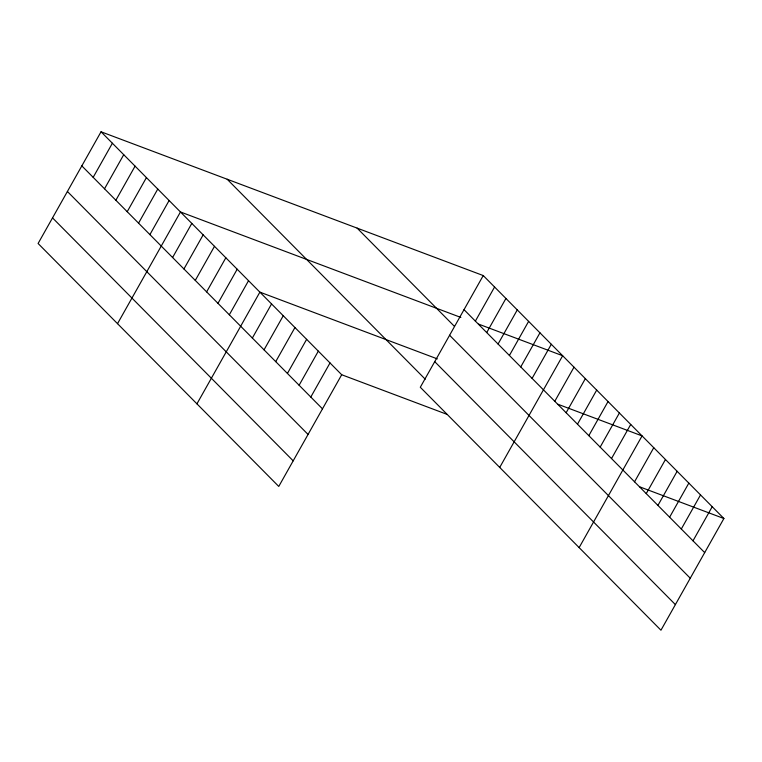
<?xml version="1.0" encoding="UTF-8"?>
<svg xmlns="http://www.w3.org/2000/svg" width="762" height="762" viewBox="0 0 762 762"><rect width="100%" height="100%" fill="white"/><g stroke="black" fill="none" stroke-linecap="round" stroke-linejoin="round"><path stroke-width="1.14" d="M101.041 131.788L38.1 243.488L278.759 486.442L341.7 374.742L101.041 131.788L483.241 275.558L723.9 518.512L660.959 630.212L420.3 387.258L483.241 275.558M93.174 177.336L112.385 143.237M104.518 188.795L123.73 154.696M115.862 200.244L135.074 166.145M127.206 211.703L146.428 177.603M138.551 223.152L157.772 189.052M149.904 234.61L169.116 200.511M117.519 323.669L180.461 211.96L460.867 317.44M172.593 257.518L191.805 223.418M183.937 268.967L203.149 234.867M195.282 280.416L214.493 246.326M206.626 291.875L225.838 257.775M217.97 303.324L237.192 269.224M229.324 314.782L248.536 280.683M196.939 403.841L259.88 292.132L437.331 358.883M252.355 338.033L271.567 303.933M264.043 349.834L283.254 315.735M275.73 361.636L294.951 327.536M287.426 373.437L306.638 339.338M299.114 385.239L318.325 351.139M310.801 397.04L330.013 362.941M475.374 321.107L494.586 287.007M486.718 332.565L505.93 298.466M498.062 344.014L517.274 309.915M509.407 355.473L528.618 321.373M520.751 366.922L539.963 332.823M532.095 378.381L551.307 344.281M499.71 467.439L562.661 355.73L478.574 324.098M554.784 401.288L574.005 367.189M566.137 412.737L585.349 378.638M577.482 424.196L596.694 390.096M588.826 435.645L608.038 401.545M600.17 447.094L619.382 412.994M611.515 458.553L630.726 424.453M579.13 547.611L642.071 435.902L557.994 404.279M634.546 481.803L653.767 447.704M646.243 493.605L665.455 459.505M657.93 505.406L677.142 471.307M669.617 517.207L688.829 483.108M681.304 529.009L700.526 494.909M693.001 540.81L712.213 506.711M341.7 374.742L446.808 414.28M639.813 486.88L723.9 518.512M464.02 309.658L704.688 552.612M357.111 228.114L454.362 326.288M449.59 335.261L690.258 578.215M434.731 361.655L675.389 604.609M227.162 179.232L425.244 379.2M81.829 165.887L322.488 408.842M67.399 191.491L308.058 434.445M52.53 217.884L293.189 460.839"/></g></svg>
